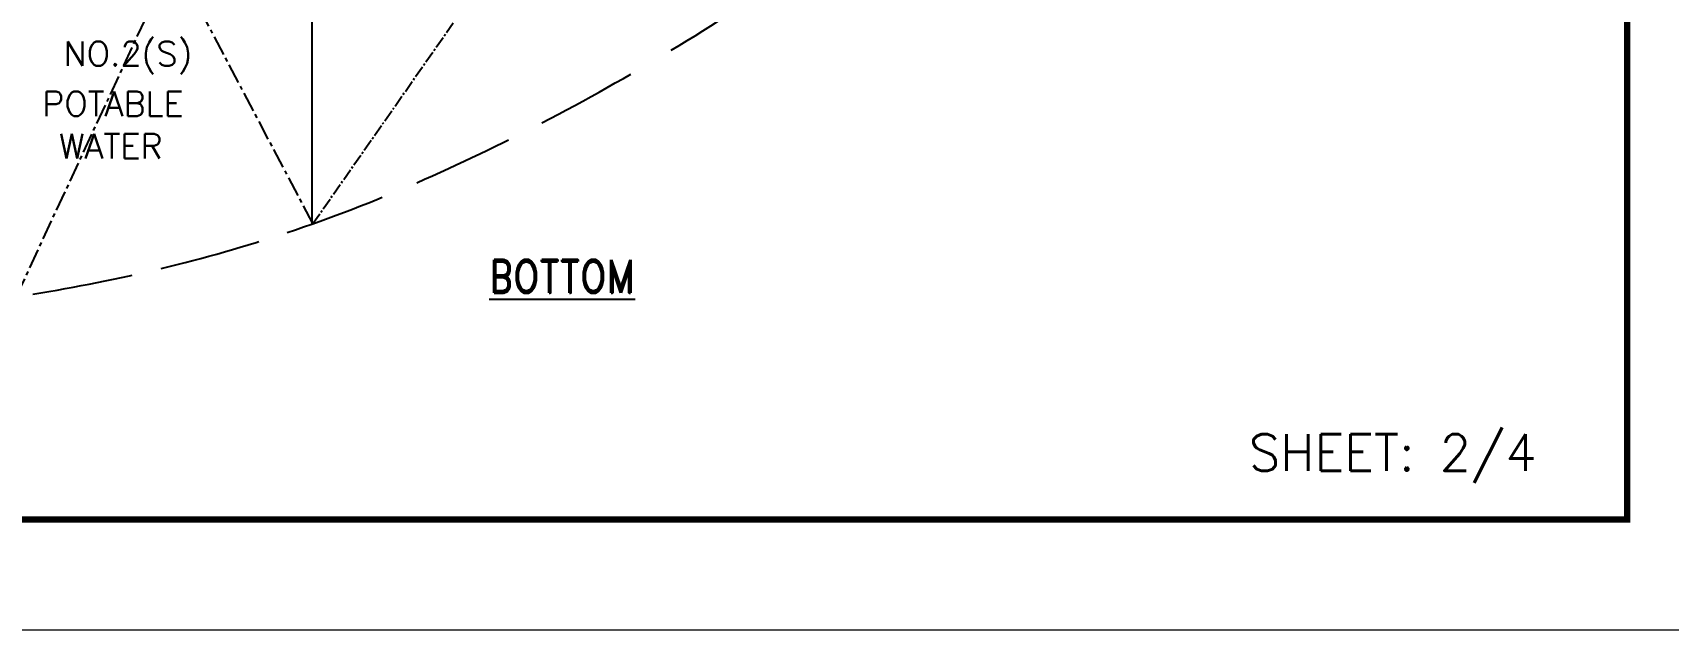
# Model space of a CAD drawing. Header units: millimetres. Extents: x 1638 to 3309, y -435 to 1865.
# Drawn here: x 2369.8 to 2472.4, y -434.9 to -397.4 of the extents above; entities that cross this region are included whole.
import ezdxf

# ---------------------------------------------------------------- set-up
doc = ezdxf.new("R2010")
doc.units = ezdxf.units.MM
for name, pattern in [('CENTER', [2, 1.25, -0.25, 0.25, -0.25]), ('CENTER2', [1.125, 0.75, -0.125, 0.125, -0.125]), ('HIDDEN', [9.525, 6.35, -3.175])]:
    doc.linetypes.add(name, pattern=pattern)
doc.layers.add('ballast', color=1, linetype='HIDDEN', lineweight=25)
doc.layers.add('Template', color=7, linetype='Continuous', lineweight=0)
doc.layers.add('Ref-1', color=6, linetype='CENTER')
doc.layers.add('TEXT', color=4, linetype='Continuous')
doc.styles.add('ROMAND', font='romand.shx', dxfattribs={"width": 0.85})
doc.styles.add('ROMANS', font='ROMANS.SHX')
doc.styles.add('SEDS_Romans', font='romans.shx')

# ---------------------------------------------------------------- blocks, each defined once
blk = doc.blocks.new('BACK')
at = {"layer": 'Template', "ltscale": 30}
blk.add_lwpolyline([(0, 45428), (63809, 45428), (63809, 0), (0, 0)], close=True, dxfattribs=at)
blk = doc.blocks.new('EXISTING BALLAST SYSTEM')
at = {"color": 8, "linetype": 'CENTER2'}
blk.add_line((2387.36, -409.35), (2405.95, -382.75), dxfattribs=at)
at = {"color": 8, "linetype": 'Continuous'}
blk.add_line((2387.31, -409.35), (2387.31, -388.16), dxfattribs=at)
at = {"color": 8}
for centre, radius, start, end in [((2304.6, -224.62), 203.22, 301.1875, 303.8132), ((2334.33, -273.66), 145.87, 297.5176, 301.1751), ((2342.85, -290.07), 127.38, 293.6123, 297.527), ((2355.13, -318.15), 96.73, 288.4548, 293.6092), ((2355.95, -320.61), 94.14, 283.4506, 288.454), ((2352.44, -305.89), 109.27, 279.1379, 283.449)]:
    blk.add_arc(centre, radius, start, end, dxfattribs=at)
at = {"layer": 'Ref-1', "color": 8}
for p, q in [((2368.76, -413.94), (2380.77, -388.11)), ((2387.36, -409.35), (2376.57, -388.87))]:
    blk.add_line(p, q, dxfattribs=at)
at = {"color": 8, "linetype": 'Continuous', "style": 'ROMANS'}
for s, p in [('NO.2(S)', (2371.72, -399.46)), ('POTABLE  ', (2370.39, -402.6)), (' WATER', (2370.39, -405.27))]:
    blk.add_text(s, height=1.545, dxfattribs=at).set_placement(p)
at = {"color": 8, "style": 'ROMAND', "width": 0.85}
blk.add_text('%%UBOTTOM', height=2.06, dxfattribs=at).set_placement((2398.42, -413.69))

msp = doc.modelspace()

# ---------------------------------------------------------------- linework, layer by layer
at = {"layer": 'Template', "ltscale": 30}
msp.add_lwpolyline([(2057.56, -137.87), (2474.74, -137.87), (2474.74, -434.87), (2057.56, -434.87)], close=True, dxfattribs=at)
at = {"layer": 'Template', "const_width": 0.397}
msp.add_lwpolyline([(2469.79, -427.92), (2062.53, -427.92), (2062.53, -142.84), (2469.79, -142.84)], close=True, dxfattribs=at)

# ---------------------------------------------------------------- block references
at = {"layer": 'ballast'}
msp.add_blockref('EXISTING BALLAST SYSTEM', (0, 0), dxfattribs=at)
at = {"layer": 'Template', "ltscale": 30, "xscale": 0.006537833433828425, "yscale": 0.006537833433828425, "zscale": 0.006537833433828425}
msp.add_blockref('BACK', (2057.56, -434.87), dxfattribs=at)

# ---------------------------------------------------------------- texts
at = {"layer": 'TEXT', "color": 1, "ltscale": 30, "style": 'SEDS_Romans'}
msp.add_text('SHEET: 2/4', height=2.288, dxfattribs=at).set_placement((2446.06, -424.86))

doc.saveas('drawing.dxf')
